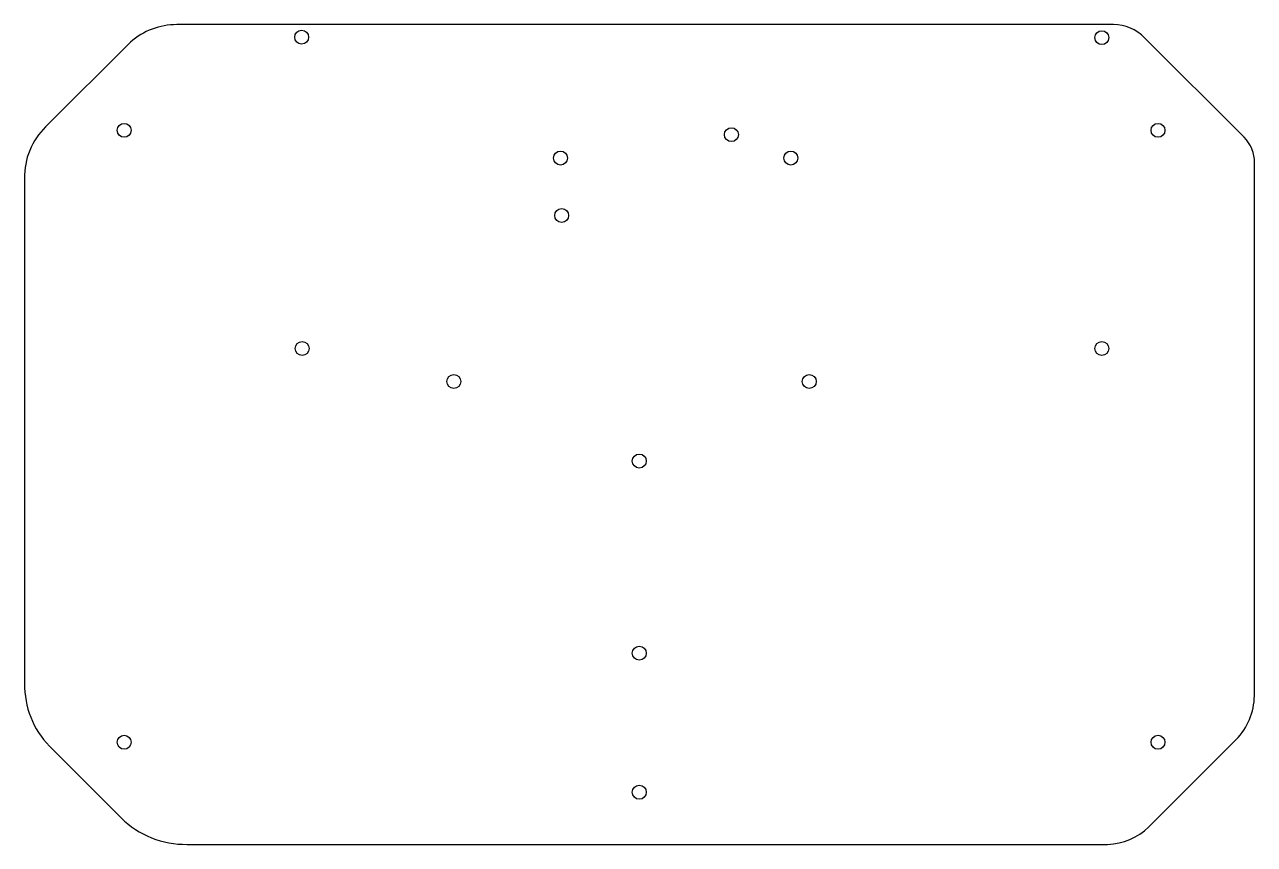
# Model space of a CAD drawing. Header units: millimetres. Extents: x -10 to 290, y -23 to 177.
import ezdxf

# ---------------------------------------------------------------- set-up
doc = ezdxf.new("R2010")
doc.units = ezdxf.units.MM
doc.layers.add('BoardOutLine', color=6, linetype='Continuous', true_color=0xff00ff)

msp = doc.modelspace()

# ---------------------------------------------------------------- linework, layer by layer
at = {"layer": 'BoardOutLine'}
for points in [[(255.71, 177.04), (255.71, 177.04), (27.24, 177.04)], [(15.89, 172.78), (15.89, 172.78), (-4.79, 152.1)], [(287.56, 149.56), (287.56, 149.56), (263.3, 173.82)], [(290.08, 13.39), (290.08, 13.39), (290.08, 143.31)], [(-9.92, 139.55), (-9.92, 139.55), (-9.92, 16.37)], [(-3.87, 1.08), (-3.87, 1.08), (13.61, -16.41)], [(264.35, -18.6), (264.35, -18.6), (285.63, 2.68)], [(29.72, -22.87), (29.72, -22.87), (254.27, -22.87)]]:
    msp.add_lwpolyline(points, dxfattribs=at)
for centre in [(57.66, 173.99), (252.86, 173.86), (14.35, 151.26), (162.5, 150.2), (266.57, 151.26), (120.8, 144.5), (177, 144.5), (121.1, 130.5), (57.79, 98.04), (252.86, 98.04), (94.8, 90), (181.5, 90), (140.03, 70.61), (140.03, 23.75), (14.35, 2.03), (266.57, 2.03), (140.03, -10.16)]:
    msp.add_circle(centre, 1.7, dxfattribs=at)
for centre, radius, start, end in [((27.21, 159.87), 17.17, 90, 131.242), ((255.7, 166.46), 10.57, 44.0811, 89.9382), ((6.77, 140.05), 16.7, 133.8106, 181.7212), ((281.88, 143.63), 8.21, 357.7495, 46.2372), ((11.29, 15.92), 21.21, 178.7738, 224.3734), ((274.41, 13.62), 15.68, 315.7364, 359.1558), ((29.34, -0.53), 22.34, 225.2772, 270.9679), ((253.76, -7.63), 15.25, 271.9218, 314.0112)]:
    msp.add_arc(centre, radius, start, end, dxfattribs=at)

doc.saveas('drawing.dxf')
